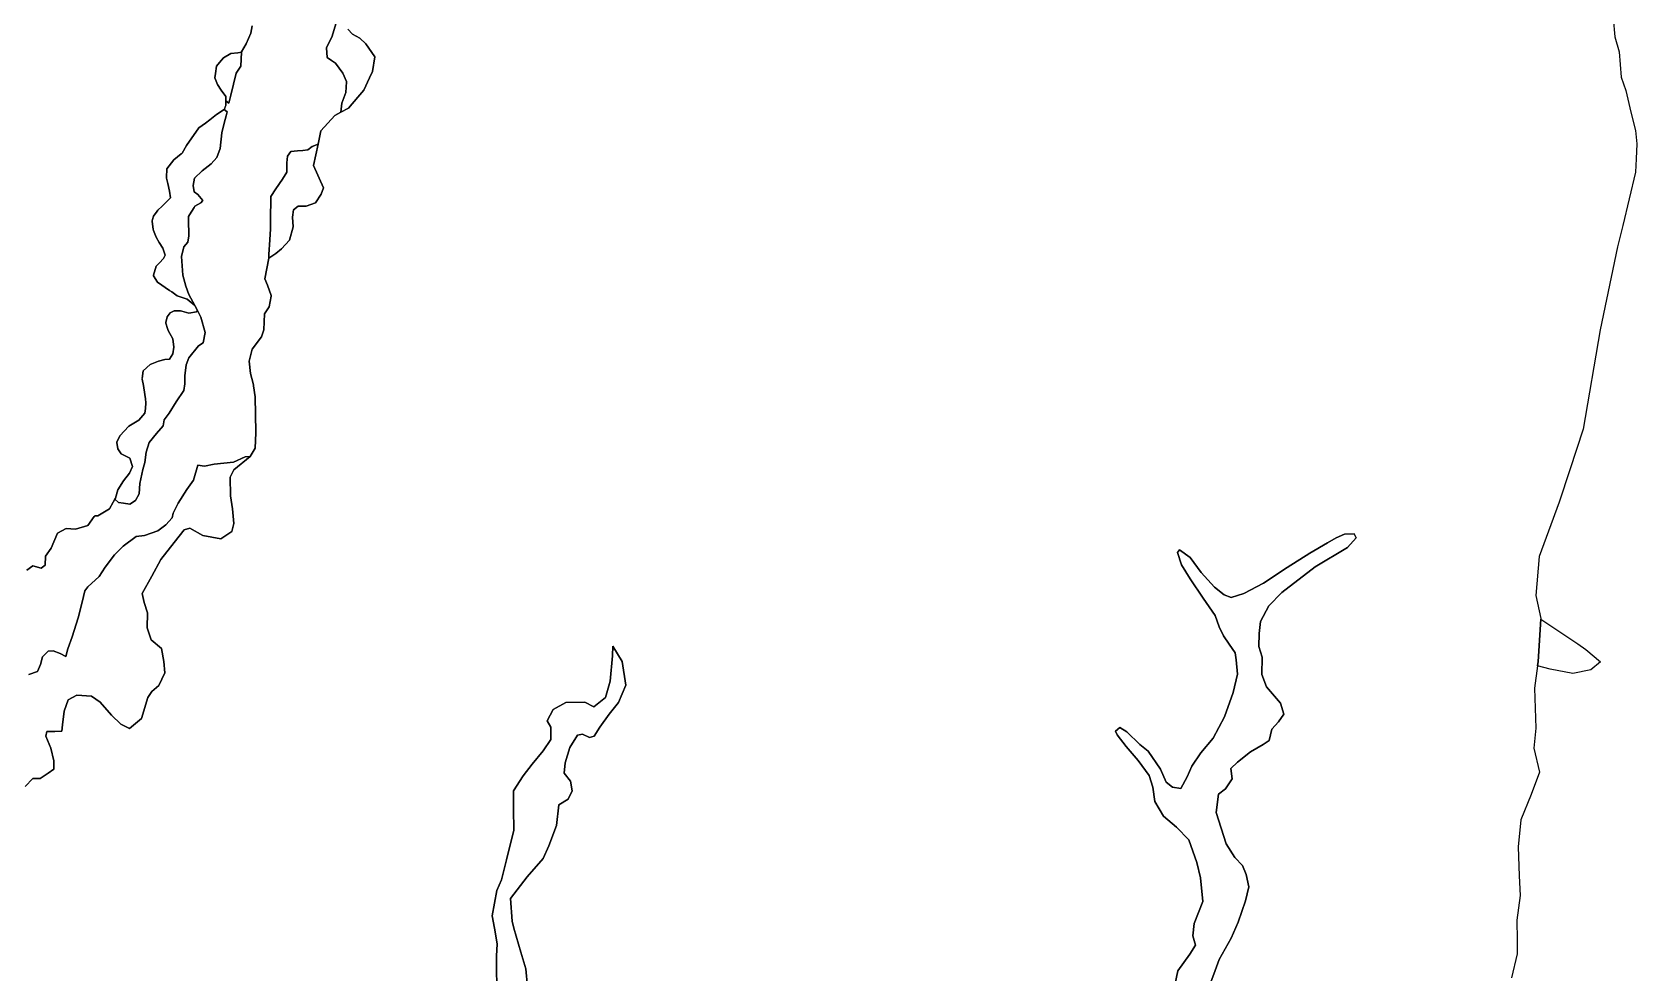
# Model space of a CAD drawing. Header units: inches. Extents: x 288635 to 1232953, y 676945 to 1655780.
# Drawn here: x 440491 to 477258, y 1399576 to 1421128 of the extents above; entities that cross this region are included whole.
import ezdxf

# ---------------------------------------------------------------- set-up
doc = ezdxf.new("R2010")
doc.units = ezdxf.units.IN
doc.header["$MEASUREMENT"] = 0

msp = doc.modelspace()

# ---------------------------------------------------------------- linework, layer by layer
at = {"color": 1}
for points in [[(476714.4154, 1421450.554), (476749.9755, 1421018.7532), (476848.8245, 1420675.9372), (476895.0136, 1420098.5732), (477006.9389, 1419788.6262), (477115.7362, 1419291.5497), (477227.4964, 1418869.9089), (477257.9765, 1418570.1883), (477237.6564, 1418224.7476), (477229.1377, 1417918.3208), (476934.2638, 1416699.5088), (476815.6384, 1416209.1904), (476418.7627, 1414304.1866), (476030.2149, 1412032.6766), (475718.7334, 1411102.5733), (475479.9729, 1410360.8918), (475236.1324, 1409695.4105), (475017.692, 1409116.2894), (474945.8969, 1408217.8382), (475058.2522, 1407697.0956), (475057.0671, 1407678.1335), (474996.701, 1406712.2767), (474983.043, 1406612.6053), (474912.7354, 1406099.5242), (474944.6376, 1405183.8343), (474897.5736, 1404722.6063), (475023.0801, 1404171.0921), (474838.3441, 1403662.8944), (474601.0149, 1403080.7569), (474539.4637, 1402465.245), (474557.0497, 1401796.975), (474583.4288, 1401348.5307), (474504.2916, 1400785.777), (474513.0846, 1400328.5397), (474513.0846, 1400011.9907), (474381.1892, 1399466.8231)], [(440330.8411, 1403849.932), (440510.7581, 1404029.849), (440676.2818, 1404029.849), (440856.1988, 1404152.1926), (440985.739, 1404245.7494), (440985.739, 1404432.8631), (440920.9689, 1404720.7304), (440805.822, 1405001.4009), (440827.4121, 1405109.3512), (441014.5258, 1405109.3512), (441172.8528, 1405116.5478), (441187.2461, 1405260.4815), (441223.2295, 1405569.9388), (441316.7864, 1405829.0193), (441518.2934, 1405936.9695), (441849.3408, 1405915.3794), (442050.8478, 1405778.6425), (442309.9284, 1405483.5786), (442525.8288, 1405274.8748), (442720.1392, 1405174.1213), (443000.8097, 1405404.4151), (443144.7434, 1405886.5927), (443231.1035, 1406023.3297), (443396.6272, 1406160.0666), (443533.3641, 1406447.9338), (443511.7741, 1406707.0144), (443454.2006, 1407009.275), (443216.7102, 1407203.5854), (443130.35, 1407477.0592), (443137.5467, 1407822.4999), (443058.3832, 1408059.9904), (443015.2031, 1408268.6941), (443231.1035, 1408664.5116), (443439.8073, 1409045.9357), (443749.2646, 1409434.5565), (443972.3617, 1409722.4237), (444101.9019, 1409765.6038), (444404.1625, 1409592.8835), (444814.3734, 1409520.9167), (445066.2572, 1409686.4403), (445116.634, 1409873.554), (445080.6506, 1410204.6014), (445037.4705, 1410506.862), (445030.2738, 1410931.4661), (445116.634, 1411096.9898), (445484.5914, 1411408.5998), (445601.8672, 1411596.241), (445617.5039, 1411948.0683), (445617.3223, 1411957.4641), (445617.5039, 1411961.5492), (445601.8672, 1412770.7519), (445562.5207, 1413021.0105), (445562.9438, 1413041.3203), (445554.0378, 1413074.9656), (445492.9156, 1413305.8712), (445467.515, 1413593.1586), (445535.1377, 1413862.1123), (445743.8415, 1414149.9795), (445801.4149, 1414308.3065), (445815.8083, 1414675.3373), (445923.7585, 1414833.6642), (445966.9386, 1415078.3514), (445965.3567, 1415082.8681), (445966.9386, 1415091.8323), (445883.9792, 1415328.6976), (445823.9487, 1415476.4651), (445914.3199, 1415948.8955), (446076.5029, 1416058.6074), (446203.2471, 1416161.4241), (446389.3009, 1416359.1063), (446475.6611, 1416668.5636), (446460.3022, 1416885.99), (446481.8969, 1417058.748), (446585.5517, 1417140.8081), (446766.9477, 1417140.8081), (446987.2141, 1417214.2303), (447112.4637, 1417412.902), (447164.2911, 1417559.7463), (446940.1034, 1418069.1244), (447045.2578, 1418563.8224), (447108.969, 1418863.5513), (447425.623, 1419216.1887), (447565.7978, 1419292.6477), (447742.2769, 1419388.909), (447955.5411, 1419636.9918), (448094.9143, 1419799.1198), (448222.7019, 1420078.3594), (448289.2247, 1420223.724), (448339.6014, 1420561.968), (448139.253, 1420861.1035), (448002.8129, 1420989.5177), (447834.2694, 1421077.8024), (447723.3825, 1421198.3316)], [(445535.7199, 1421268.1468), (445500.1598, 1421100.5064), (445398.5596, 1420856.6659), (445286.7994, 1420678.8656), (445286.1736, 1420665.3065), (445202.1579, 1420654.8045), (445042.9589, 1420634.9046), (444875.3185, 1420538.3844), (444783.8784, 1420431.7042), (444712.7582, 1420350.424), (444692.4382, 1420177.7037), (444677.1981, 1420081.1835), (444738.1583, 1419923.7032), (444823.212, 1419799.5707), (444926.1186, 1419649.3826), (444927.7606, 1419543.0415), (444929.2711, 1419445.2217), (444917.6546, 1419416.6273), (444906.3904, 1419388.9), (444893.0072, 1419355.9569), (444717.8382, 1419241.2227), (444565.4379, 1419114.2224), (444462.8879, 1419042.4374), (444311.4374, 1418936.4221), (444026.9568, 1418530.0213), (443928.3693, 1418352.5637), (443924.9021, 1418346.7969), (443910.0307, 1418335.5429), (443737.3963, 1418204.9006), (443574.8359, 1417996.6202), (443569.7559, 1417793.4198), (443570.0606, 1417792.125), (443569.7559, 1417779.9389), (443597.6904, 1417661.2175), (443639.5637, 1417483.2559), (443659.6354, 1417329.6056), (443546.5541, 1417218.5082), (443470.6643, 1417143.9498), (443371.6355, 1417046.6583), (443357.1299, 1417026.0451), (443275.1153, 1416909.498), (443253.1539, 1416832.633), (443244.6353, 1416802.8178), (443245.7875, 1416793.3696), (443244.6353, 1416789.3369), (443266.5041, 1416610.0123), (443270.0353, 1416581.0565), (443330.9955, 1416428.6562), (443404.8415, 1416309.5498), (443488.4758, 1416174.6557), (443536.6709, 1416015.6119), (443498.6358, 1415944.2961), (443407.9462, 1415845.1043), (443336.0755, 1415766.4957), (443270.0353, 1415558.2153), (443272.9157, 1415553.8188), (443270.0353, 1415544.7344), (443366.5555, 1415397.4141), (443640.8761, 1415209.4538), (443690.8869, 1415175.3001), (443818.3815, 1415088.2306), (444043.7138, 1415012.2115), (444222.0221, 1414863.6212), (444281.4582, 1414748.4637), (444254.9202, 1414722.7364), (444084.5761, 1414687.1702), (443919.6072, 1414738.2339), (443894.8766, 1414745.4137), (443794.7915, 1414742.0775), (443742.4763, 1414740.3337), (443656.1161, 1414699.6936), (443584.996, 1414603.1734), (443554.5159, 1414476.1732), (443556.3734, 1414470.4318), (443554.5159, 1414462.6923), (443595.5378, 1414335.8971), (443610.396, 1414289.9719), (443644.5394, 1414226.8065), (443711.9962, 1414102.0115), (443741.3371, 1413911.2961), (443711.9962, 1413754.8117), (443635.7961, 1413632.8915), (443534.1959, 1413627.8115), (443386.8756, 1413592.2514), (443193.8352, 1413510.9712), (443036.3549, 1413368.731), (443016.0348, 1413190.9306), (443016.9613, 1413185.5568), (443016.0348, 1413177.4497), (443041.4349, 1413030.1294), (443049.9512, 1412982.2251), (443088.7245, 1412726.1683), (443096.7372, 1412635.3565), (443086.0567, 1412507.1905), (443076.9949, 1412398.449), (442934.7547, 1412240.9687), (442711.2342, 1412103.8084), (442600.5062, 1411987.544), (442508.0338, 1411890.448), (442431.8337, 1411738.0477), (442433.6075, 1411728.1144), (442431.8337, 1411724.5668), (442457.2337, 1411582.3265), (442533.4339, 1411470.5663), (442731.5543, 1411363.8861), (442790.0091, 1411178.7792), (442721.3942, 1411026.8463), (442584.234, 1410849.0459), (442457.2337, 1410645.8455), (442398.4758, 1410449.3942), (442385.4325, 1410426.0405), (442346.5842, 1410356.4835), (442264.1933, 1410208.9646), (442000.6764, 1410043.8059), (441927.0068, 1410047.5566), (441915.0575, 1410030.4994), (441770.5187, 1409824.175), (441482.9017, 1409740.2867), (441273.181, 1409758.2628), (441072.5269, 1409651.9461), (440931.6359, 1409302.8692), (440799.8114, 1409123.1086), (440793.8194, 1408919.3799), (440697.9471, 1408847.4757), (440506.2024, 1408901.4039), (440368.386, 1408799.5395)], [(440368.386, 1408799.5395), (440506.2024, 1408901.4039), (440697.9471, 1408847.4757), (440793.8194, 1408919.3799), (440799.8114, 1409123.1086), (440931.6359, 1409302.8692), (441072.5269, 1409651.9461), (441273.181, 1409758.2628), (441482.9017, 1409740.2867), (441770.5187, 1409824.175), (441915.0575, 1410030.4994), (441927.0068, 1410047.5566), (442000.6764, 1410043.8059), (442264.1933, 1410208.9646), (442346.5842, 1410356.4835), (442385.4325, 1410426.0405), (442469.0244, 1410352.9755), (442585.4003, 1410336.3503), (442729.5585, 1410314.9936), (442860.3688, 1410395.0815), (442940.4567, 1410552.5877), (442956.4743, 1410787.5123), (443031.223, 1411110.5335), (443073.9366, 1411268.0398), (443103.3021, 1411505.6339), (443170.0421, 1411727.2105), (443338.2267, 1411932.7695), (443490.3937, 1412111.6325), (443514.4201, 1412242.4427), (443634.552, 1412399.949), (443793.7076, 1412660.3853), (443970.9212, 1412917.8508), (443989.6084, 1413072.6874), (443986.9388, 1413254.2201), (444021.6436, 1413502.4926), (444085.7139, 1413668.0076), (444307.2905, 1413937.6369), (444408.7352, 1414007.0465), (444456.7879, 1414244.6406), (444360.6824, 1414597.0274), (444281.4582, 1414748.4637), (444222.0221, 1414863.6212), (444080.8613, 1415114.3673), (444011.0472, 1415307.9908), (443944.2253, 1415560.752), (443917.5293, 1415985.218), (443969.3571, 1416209.0339), (444056.3483, 1416318.9176), (444083.0443, 1416460.4063), (444074.1287, 1416832.633), (444072.3659, 1416906.229), (444094.6764, 1416941.5201), (444202.9622, 1417112.8085), (444219.1938, 1417138.4839), (444355.3432, 1417213.2327), (444400.7264, 1417266.6246), (444288.6033, 1417410.7829), (444203.1762, 1417469.514), (444179.1498, 1417616.3418), (444211.185, 1417784.5265), (444384.7088, 1417947.3719), (444590.2678, 1418110.2173), (444721.078, 1418257.0452), (444798.4964, 1418459.9345), (444837.0063, 1418819.5402), (444895.3798, 1419042.4374), (444939.985, 1419212.761), (444957.7601, 1419302.0318), (444893.0072, 1419355.9569), (444906.3904, 1419388.9), (444917.6546, 1419416.6273), (444929.2711, 1419445.2217), (444927.7606, 1419543.0415), (444927.9714, 1419542.8709), (444927.7606, 1419556.5224), (444997.2388, 1419500.3032), (445042.1952, 1419683.2836), (445165.9737, 1420187.0838), (445271.5593, 1420348.6649), (445286.1736, 1420665.3065), (445286.7994, 1420678.8656), (445398.5596, 1420856.6659), (445500.1598, 1421100.5064), (445535.7199, 1421268.1468)], [(447447.213, 1421317.6195), (447368.0495, 1421036.949), (447232.4427, 1420765.7353), (447254.7536, 1420544.2107), (447353.581, 1420475.4612), (447439.1726, 1420415.9192), (447607.5551, 1420183.391), (447691.9002, 1419999.7144), (447691.1973, 1419987.7643), (447691.9002, 1419986.2335), (447677.5068, 1419741.5464), (447583.9499, 1419496.8592), (447565.7978, 1419292.6477), (447425.623, 1419216.1887), (447108.969, 1418863.5513), (447045.2578, 1418563.8224), (446909.473, 1418505.5965), (446810.1372, 1418427.8554), (446693.5255, 1418414.8985), (446568.2759, 1418410.5796), (446417.1127, 1418388.9848), (446339.3715, 1418285.33), (446326.4147, 1418134.1667), (446326.4147, 1417936.0191), (446326.4147, 1417922.5382), (446231.3978, 1417758.418), (446071.5966, 1417533.8326), (445959.3039, 1417361.0746), (445954.9849, 1416805.7199), (445954.9849, 1416623.0581), (445937.7091, 1416372.5589), (445918.1355, 1416029.2924), (445914.3199, 1415948.8955), (445823.9487, 1415476.4651), (445883.9792, 1415328.6976), (445966.9386, 1415091.8323), (445965.3567, 1415082.8681), (445966.9386, 1415078.3514), (445923.7585, 1414833.6642), (445815.8083, 1414675.3373), (445801.4149, 1414308.3065), (445743.8415, 1414149.9795), (445535.1377, 1413862.1123), (445467.515, 1413593.1586), (445492.9156, 1413305.8712), (445554.0378, 1413074.9656), (445562.9438, 1413041.3203), (445562.5207, 1413021.0105), (445601.8672, 1412770.7519), (445617.5039, 1411961.5492), (445617.3223, 1411957.4641), (445617.5039, 1411948.0683), (445601.8672, 1411596.241), (445484.5914, 1411408.5998), (445371.8225, 1411398.2059), (445105.3998, 1411275.6873), (444663.6611, 1411232.6862), (444444.7464, 1411181.8667), (444284.4695, 1411209.231), (444190.6489, 1410861.313), (444034.2812, 1410646.3074), (443834.9124, 1410337.4812), (443721.5458, 1410106.8389), (443698.0907, 1409997.3815), (443557.3598, 1409837.1047), (443373.6278, 1409700.2829), (443068.7108, 1409598.644), (442873.2512, 1409571.2796), (442580.0618, 1409352.3649), (442376.7838, 1409156.9053), (442165.6875, 1408867.6251), (442024.9565, 1408656.5287), (441770.8591, 1408418.068), (441696.5844, 1408332.0658), (441641.8557, 1408066.2407), (441544.1259, 1407710.5043), (441411.2134, 1407276.5839), (441313.4836, 1407002.9405), (441266.5733, 1406827.0269), (441133.6608, 1406893.4831), (440977.2931, 1406956.0302), (440856.1082, 1406948.2118), (440731.014, 1406819.2085), (440680.1945, 1406639.3857), (440613.7383, 1406479.1088), (440414.3695, 1406412.6525)], [(447723.3825, 1421198.3316), (447834.2694, 1421077.8024), (448002.8129, 1420989.5177), (448139.253, 1420861.1035), (448339.6014, 1420561.968), (448289.2247, 1420223.724), (448222.7019, 1420078.3594), (448094.9143, 1419799.1198), (447955.5411, 1419636.9918), (447742.2769, 1419388.909), (447565.7978, 1419292.6477), (447583.9499, 1419496.8592), (447677.5068, 1419741.5464), (447691.9002, 1419986.2335), (447691.1973, 1419987.7643), (447691.9002, 1419999.7144), (447607.5551, 1420183.391), (447439.1726, 1420415.9192), (447353.581, 1420475.4612), (447254.7536, 1420544.2107), (447232.4427, 1420765.7353), (447368.0495, 1421036.949), (447447.213, 1421317.6195)], [(440414.3695, 1406412.6525), (440613.7383, 1406479.1088), (440680.1945, 1406639.3857), (440731.014, 1406819.2085), (440856.1082, 1406948.2118), (440977.2931, 1406956.0302), (441133.6608, 1406893.4831), (441266.5733, 1406827.0269), (441313.4836, 1407002.9405), (441411.2134, 1407276.5839), (441544.1259, 1407710.5043), (441641.8557, 1408066.2407), (441696.5844, 1408332.0658), (441770.8591, 1408418.068), (442024.9565, 1408656.5287), (442165.6875, 1408867.6251), (442376.7838, 1409156.9053), (442580.0618, 1409352.3649), (442873.2512, 1409571.2796), (443068.7108, 1409598.644), (443373.6278, 1409700.2829), (443557.3598, 1409837.1047), (443698.0907, 1409997.3815), (443721.5458, 1410106.8389), (443834.9124, 1410337.4812), (444034.2812, 1410646.3074), (444190.6489, 1410861.313), (444284.4695, 1411209.231), (444444.7464, 1411181.8667), (444663.6611, 1411232.6862), (445105.3998, 1411275.6873), (445371.8225, 1411398.2059), (445484.5914, 1411408.5998), (445484.5914, 1411408.5998), (445116.634, 1411096.9898), (445030.2738, 1410931.4661), (445037.4705, 1410506.862), (445080.6506, 1410204.6014), (445116.634, 1409873.554), (445066.2572, 1409686.4403), (444814.3734, 1409520.9167), (444404.1625, 1409592.8835), (444101.9019, 1409765.6038), (443972.3617, 1409722.4237), (443749.2646, 1409434.5565), (443439.8073, 1409045.9357), (443231.1035, 1408664.5116), (443015.2031, 1408268.6941), (443058.3832, 1408059.9904), (443137.5467, 1407822.4999), (443130.35, 1407477.0592), (443216.7102, 1407203.5854), (443454.2006, 1407009.275), (443511.7741, 1406707.0144), (443533.3641, 1406447.9338), (443396.6272, 1406160.0666), (443231.1035, 1406023.3297), (443144.7434, 1405886.5927), (443000.8097, 1405404.4151), (442720.1392, 1405174.1213), (442525.8288, 1405274.8748), (442309.9284, 1405483.5786), (442050.8478, 1405778.6425), (441849.3408, 1405915.3794), (441518.2934, 1405936.9695), (441316.7864, 1405829.0193), (441223.2295, 1405569.9388), (441187.2461, 1405260.4815), (441172.8528, 1405116.5478), (441014.5258, 1405109.3512), (440827.4121, 1405109.3512), (440805.822, 1405001.4009), (440920.9689, 1404720.7304), (440985.739, 1404432.8631), (440985.739, 1404245.7494), (440856.1988, 1404152.1926), (440676.2818, 1404029.849), (440510.7581, 1404029.849), (440330.8411, 1403849.932)], [(467498.8359, 1399366.5601), (467594.0861, 1399632.4669), (467685.3675, 1399886.4674), (467959.2118, 1400370.6559), (468121.9309, 1400739.7504), (468292.5875, 1401223.9389), (468367.9939, 1401549.377), (468308.4625, 1401831.1588), (468221.1499, 1402037.5342), (468045.1372, 1402222.421), (467848.0653, 1402532.1054), (467619.3082, 1403246.9715), (467672.1415, 1403668.755), (467830.8918, 1403789.4053), (467983.2921, 1404024.3557), (467957.8921, 1404259.3062), (468110.2924, 1404405.3565), (468402.393, 1404640.307), (468694.4936, 1404805.4073), (468834.1938, 1404900.6575), (468891.3439, 1405161.008), (469050.0943, 1405326.1083), (469170.7445, 1405503.9087), (469094.5444, 1405757.9092), (468770.6937, 1406126.2099), (468662.7435, 1406411.9605), (468675.4435, 1406805.6613), (468599.2434, 1407053.3118), (468605.5934, 1407351.7624), (468637.3434, 1407624.8129), (468827.8438, 1407986.7637), (469119.9444, 1408291.5643), (469888.2959, 1408875.7654), (470624.8974, 1409320.2663), (470828.0978, 1409542.5168), (470777.2977, 1409631.417), (470561.3973, 1409625.0669), (470364.5469, 1409542.5168), (470167.6965, 1409428.2165), (469767.6457, 1409193.2661), (469246.9447, 1408863.0654), (468700.8436, 1408501.1147), (468256.3427, 1408266.1642), (467964.2421, 1408177.264), (467799.1418, 1408234.4142), (467583.2413, 1408412.2145), (467278.4407, 1408748.7652), (467024.4402, 1409091.6659), (466776.7897, 1409269.4662), (466732.3396, 1409205.9661), (466821.2398, 1408920.2155), (467024.4402, 1408602.7149), (467322.8908, 1408158.214), (467595.9414, 1407764.5132), (467691.1915, 1407504.1627), (467786.4417, 1407300.9623), (467919.792, 1407110.4619), (468053.1423, 1406907.2615), (468078.5423, 1406748.5112), (468110.2924, 1406418.3105), (468008.6922, 1405999.2097), (467811.8418, 1405440.4086), (467551.4913, 1404951.4576), (467265.7407, 1404614.9069), (467062.5403, 1404310.1063), (466954.5901, 1404068.8058), (466808.5398, 1403802.1053), (466618.0394, 1403833.8554), (466471.9891, 1403948.1556), (466344.9889, 1404240.2562), (466059.2383, 1404653.007), (465868.7379, 1404811.7573), (465570.2873, 1405097.5079), (465411.537, 1405199.1081), (465309.9368, 1405116.5579), (465354.3869, 1405027.6577), (465557.5873, 1404760.9572), (465830.6378, 1404443.4566), (466084.6383, 1404100.5559), (466168.776, 1403833.8554), (466216.4011, 1403500.4797), (466414.839, 1403167.104), (466708.5271, 1402913.1035), (466994.2777, 1402627.3529), (467173.5075, 1402107.5581), (467259.4973, 1401756.9845), (467312.4141, 1401214.5876), (467113.9762, 1400705.2636), (467087.5178, 1400427.4506), (467147.0492, 1400209.1689), (467014.7572, 1400004.1164), (466743.5588, 1399627.0844), (466677.4128, 1399336.0422)], [(466677.4128, 1399336.0422), (466743.5588, 1399627.0844), (467014.7572, 1400004.1164), (467147.0492, 1400209.1689), (467087.5178, 1400427.4506), (467113.9762, 1400705.2636), (467312.4141, 1401214.5876), (467259.4973, 1401756.9845), (467173.5075, 1402107.5581), (466994.2777, 1402627.3529), (466708.5271, 1402913.1035), (466414.839, 1403167.104), (466216.4011, 1403500.4797), (466168.776, 1403833.8554), (466084.6383, 1404100.5559), (465830.6378, 1404443.4566), (465557.5873, 1404760.9572), (465354.3869, 1405027.6577), (465309.9368, 1405116.5579), (465411.537, 1405199.1081), (465570.2873, 1405097.5079), (465868.7379, 1404811.7573), (466059.2383, 1404653.007), (466344.9889, 1404240.2562), (466471.9891, 1403948.1556), (466618.0394, 1403833.8554), (466808.5398, 1403802.1053), (466954.5901, 1404068.8058), (467062.5403, 1404310.1063), (467265.7407, 1404614.9069), (467551.4913, 1404951.4576), (467811.8418, 1405440.4086), (468008.6922, 1405999.2097), (468110.2924, 1406418.3105), (468078.5423, 1406748.5112), (468053.1423, 1406907.2615), (467919.792, 1407110.4619), (467786.4417, 1407300.9623), (467691.1915, 1407504.1627), (467595.9414, 1407764.5132), (467322.8908, 1408158.214), (467024.4402, 1408602.7149), (466821.2398, 1408920.2155), (466732.3396, 1409205.9661), (466776.7897, 1409269.4662), (467024.4402, 1409091.6659), (467278.4407, 1408748.7652), (467583.2413, 1408412.2145), (467799.1418, 1408234.4142), (467964.2421, 1408177.264), (468256.3427, 1408266.1642), (468700.8436, 1408501.1147), (469246.9447, 1408863.0654), (469767.6457, 1409193.2661), (470167.6965, 1409428.2165), (470364.5469, 1409542.5168), (470561.3973, 1409625.0669), (470777.2977, 1409631.417), (470828.0978, 1409542.5168), (470624.8974, 1409320.2663), (469888.2959, 1408875.7654), (469119.9444, 1408291.5643), (469119.9444, 1408291.5643), (468827.8438, 1407986.7637), (468637.3434, 1407624.8129), (468605.5934, 1407351.7624), (468599.2434, 1407053.3118), (468675.4435, 1406805.6613), (468662.7435, 1406411.9605), (468770.6937, 1406126.2099), (469094.5444, 1405757.9092), (469170.7445, 1405503.9087), (469050.0943, 1405326.1083), (468891.3439, 1405161.008), (468834.1938, 1404900.6575), (468694.4936, 1404805.4073), (468402.393, 1404640.307), (468110.2924, 1404405.3565), (467957.8921, 1404259.3062), (467983.2921, 1404024.3557), (467830.8918, 1403789.4053), (467672.1415, 1403668.755), (467619.3082, 1403246.9715), (467848.0653, 1402532.1054), (468045.1372, 1402222.421), (468221.1499, 1402037.5342), (468308.4625, 1401831.1588), (468367.9939, 1401549.377), (468292.5875, 1401223.9389), (468121.9309, 1400739.7504), (467959.2118, 1400370.6559), (467685.3675, 1399886.4674), (467594.0861, 1399632.4669), (467498.8359, 1399366.5601)], [(451840.2182, 1399253.6679), (451806.7048, 1399672.586), (451689.4077, 1400052.4051), (451529.8538, 1400601.5972), (451489.4877, 1400763.0618), (451449.8002, 1401279.0004), (451829.6374, 1401775.7106), (452203.0486, 1402196.111), (452331.4032, 1402484.9087), (452502.5426, 1402955.5421), (452556.0237, 1403426.1755), (452769.9479, 1403554.5301), (452866.2139, 1403747.0619), (452823.429, 1403971.6824), (452684.3782, 1404153.518), (452705.7707, 1404388.8347), (452812.7328, 1404741.8097), (452983.8722, 1405019.9113), (453101.5305, 1405041.3037), (453261.9737, 1404966.4302), (453368.9359, 1404998.5189), (453497.2904, 1405201.7469), (453711.2147, 1405501.2409), (453925.139, 1405768.6462), (454096.2784, 1406164.4061), (454010.7087, 1406709.913), (453796.7844, 1407062.888), (453786.0882, 1406838.2675), (453732.6071, 1406260.672), (453625.645, 1405886.3046), (453358.2397, 1405672.3803), (453155.0116, 1405779.3424), (452716.4669, 1405768.6462), (452427.6691, 1405608.203), (452288.6183, 1405351.4939), (452374.188, 1405201.7469), (452374.188, 1404923.6454), (452203.0486, 1404666.9362), (451946.3395, 1404356.7461), (451743.1115, 1404089.3407), (451518.491, 1403747.0619), (451518.491, 1403340.6058), (451529.1872, 1402837.8838), (451411.5288, 1402388.6428), (451358.0478, 1402164.0223), (451243.5529, 1401705.6603), (451140.548, 1401462.863), (451034.6553, 1400886.8422), (451084.2364, 1400603.5213), (451147.9836, 1400242.2871), (451130.9557, 1399960.6196), (451127.4568, 1399834.6619), (451142.0214, 1399102.8574)], [(451142.0214, 1399102.8574), (451127.4568, 1399834.6619), (451130.9557, 1399960.6196), (451147.9836, 1400242.2871), (451084.2364, 1400603.5213), (451034.6553, 1400886.8422), (451140.548, 1401462.863), (451243.5529, 1401705.6603), (451358.0478, 1402164.0223), (451411.5288, 1402388.6428), (451529.1872, 1402837.8838), (451518.491, 1403340.6058), (451518.491, 1403747.0619), (451743.1115, 1404089.3407), (451946.3395, 1404356.7461), (452203.0486, 1404666.9362), (452374.188, 1404923.6454), (452374.188, 1405201.7469), (452288.6183, 1405351.4939), (452427.6691, 1405608.203), (452716.4669, 1405768.6462), (453155.0116, 1405779.3424), (453358.2397, 1405672.3803), (453625.645, 1405886.3046), (453732.6071, 1406260.672), (453786.0882, 1406838.2675), (453796.7844, 1407062.888), (454010.7087, 1406709.913), (454096.2784, 1406164.4061), (453925.139, 1405768.6462), (453925.139, 1405768.6462), (453711.2147, 1405501.2409), (453497.2904, 1405201.7469), (453368.9359, 1404998.5189), (453261.9737, 1404966.4302), (453101.5305, 1405041.3037), (452983.8722, 1405019.9113), (452812.7328, 1404741.8097), (452705.7707, 1404388.8347), (452684.3782, 1404153.518), (452823.429, 1403971.6824), (452866.2139, 1403747.0619), (452769.9479, 1403554.5301), (452556.0237, 1403426.1755), (452502.5426, 1402955.5421), (452331.4032, 1402484.9087), (452203.0486, 1402196.111), (451829.6374, 1401775.7106), (451449.8002, 1401279.0004), (451489.4877, 1400763.0618), (451529.8538, 1400601.5972), (451689.4077, 1400052.4051), (451806.7048, 1399672.586), (451840.2182, 1399253.6679)]]:
    msp.add_lwpolyline(points, dxfattribs=at)
for points in [[(445042.1952, 1419683.2836), (444997.2388, 1419500.3032), (444927.7606, 1419556.5224), (444927.9714, 1419542.8709), (444927.7606, 1419543.0415), (444926.1186, 1419649.3826), (444823.212, 1419799.5707), (444738.1583, 1419923.7032), (444677.1981, 1420081.1835), (444692.4382, 1420177.7037), (444712.7582, 1420350.424), (444783.8784, 1420431.7042), (444875.3185, 1420538.3844), (445042.9589, 1420634.9046), (445202.1579, 1420654.8045), (445286.1736, 1420665.3065), (445271.5593, 1420348.6649), (445165.9737, 1420187.0838), (445042.1952, 1419683.2836)], [(444080.8613, 1415114.3673), (444222.0221, 1414863.6212), (444043.7138, 1415012.2115), (443818.3815, 1415088.2306), (443690.8869, 1415175.3001), (443640.8761, 1415209.4538), (443366.5555, 1415397.4141), (443270.0353, 1415544.7344), (443272.9157, 1415553.8188), (443270.0353, 1415558.2153), (443336.0755, 1415766.4957), (443407.9462, 1415845.1043), (443498.6358, 1415944.2961), (443536.6709, 1416015.6119), (443488.4758, 1416174.6557), (443404.8415, 1416309.5498), (443330.9955, 1416428.6562), (443270.0353, 1416581.0565), (443266.5041, 1416610.0123), (443244.6353, 1416789.3369), (443245.7875, 1416793.3696), (443244.6353, 1416802.8178), (443253.1539, 1416832.633), (443275.1153, 1416909.498), (443357.1299, 1417026.0451), (443371.6355, 1417046.6583), (443470.6643, 1417143.9498), (443546.5541, 1417218.5082), (443659.6354, 1417329.6056), (443639.5637, 1417483.2559), (443597.6904, 1417661.2175), (443569.7559, 1417779.9389), (443570.0606, 1417792.125), (443569.7559, 1417793.4198), (443574.8359, 1417996.6202), (443737.3963, 1418204.9006), (443910.0307, 1418335.5429), (443924.9021, 1418346.7969), (443928.3693, 1418352.5637), (444026.9568, 1418530.0213), (444311.4374, 1418936.4221), (444462.8879, 1419042.4374), (444565.4379, 1419114.2224), (444717.8382, 1419241.2227), (444893.0072, 1419355.9569), (444957.7601, 1419302.0318), (444939.985, 1419212.761), (444895.3798, 1419042.4374), (444837.0063, 1418819.5402), (444798.4964, 1418459.9345), (444721.078, 1418257.0452), (444590.2678, 1418110.2173), (444384.7088, 1417947.3719), (444211.185, 1417784.5265), (444179.1498, 1417616.3418), (444203.1762, 1417469.514), (444288.6033, 1417410.7829), (444400.7264, 1417266.6246), (444355.3432, 1417213.2327), (444219.1938, 1417138.4839), (444202.9622, 1417112.8085), (444094.6764, 1416941.5201), (444072.3659, 1416906.229), (444074.1287, 1416832.633), (444083.0443, 1416460.4063), (444056.3483, 1416318.9176), (443969.3571, 1416209.0339), (443917.5293, 1415985.218), (443944.2253, 1415560.752), (444011.0472, 1415307.9908), (444080.8613, 1415114.3673)], [(446076.5029, 1416058.6074), (445914.3199, 1415948.8955), (445918.1355, 1416029.2924), (445937.7091, 1416372.5589), (445954.9849, 1416623.0581), (445954.9849, 1416805.7199), (445959.3039, 1417361.0746), (446071.5966, 1417533.8326), (446231.3978, 1417758.418), (446326.4147, 1417922.5382), (446326.4147, 1417936.0191), (446326.4147, 1418134.1667), (446339.3715, 1418285.33), (446417.1127, 1418388.9848), (446568.2759, 1418410.5796), (446693.5255, 1418414.8985), (446810.1372, 1418427.8554), (446909.473, 1418505.5965), (447045.2578, 1418563.8224), (446940.1034, 1418069.1244), (447164.2911, 1417559.7463), (447112.4637, 1417412.902), (446987.2141, 1417214.2303), (446766.9477, 1417140.8081), (446585.5517, 1417140.8081), (446481.8969, 1417058.748), (446460.3022, 1416885.99), (446475.6611, 1416668.5636), (446389.3009, 1416359.1063), (446203.2471, 1416161.4241), (446076.5029, 1416058.6074)], [(444281.4582, 1414748.4637), (444360.6824, 1414597.0274), (444456.7879, 1414244.6406), (444408.7352, 1414007.0465), (444307.2905, 1413937.6369), (444085.7139, 1413668.0076), (444021.6436, 1413502.4926), (443986.9388, 1413254.2201), (443989.6084, 1413072.6874), (443970.9212, 1412917.8508), (443793.7076, 1412660.3853), (443634.552, 1412399.949), (443514.4201, 1412242.4427), (443490.3937, 1412111.6325), (443338.2267, 1411932.7695), (443170.0421, 1411727.2105), (443103.3021, 1411505.6339), (443073.9366, 1411268.0398), (443031.223, 1411110.5335), (442956.4743, 1410787.5123), (442940.4567, 1410552.5877), (442860.3688, 1410395.0815), (442729.5585, 1410314.9936), (442585.4003, 1410336.3503), (442469.0244, 1410352.9755), (442385.4325, 1410426.0405), (442398.4758, 1410449.3942), (442457.2337, 1410645.8455), (442584.234, 1410849.0459), (442721.3942, 1411026.8463), (442790.0091, 1411178.7792), (442731.5543, 1411363.8861), (442533.4339, 1411470.5663), (442457.2337, 1411582.3265), (442431.8337, 1411724.5668), (442433.6075, 1411728.1144), (442431.8337, 1411738.0477), (442508.0338, 1411890.448), (442600.5062, 1411987.544), (442711.2342, 1412103.8084), (442934.7547, 1412240.9687), (443076.9949, 1412398.449), (443086.0567, 1412507.1905), (443096.7372, 1412635.3565), (443088.7245, 1412726.1683), (443049.9512, 1412982.2251), (443041.4349, 1413030.1294), (443016.0348, 1413177.4497), (443016.9613, 1413185.5568), (443016.0348, 1413190.9306), (443036.3549, 1413368.731), (443193.8352, 1413510.9712), (443386.8756, 1413592.2514), (443534.1959, 1413627.8115), (443635.7961, 1413632.8915), (443711.9962, 1413754.8117), (443741.3371, 1413911.2961), (443711.9962, 1414102.0115), (443644.5394, 1414226.8065), (443610.396, 1414289.9719), (443595.5378, 1414335.8971), (443554.5159, 1414462.6923), (443556.3734, 1414470.4318), (443554.5159, 1414476.1732), (443584.996, 1414603.1734), (443656.1161, 1414699.6936), (443742.4763, 1414740.3337), (443794.7915, 1414742.0775), (443894.8766, 1414745.4137), (443919.6072, 1414738.2339), (444084.5761, 1414687.1702), (444254.9202, 1414722.7364), (444281.4582, 1414748.4637)], [(476201.3456, 1406518.8301), (475788.5322, 1406438.0162), (475269.2849, 1406536.4161), (474983.043, 1406612.6053), (474996.701, 1406712.2767), (475057.0671, 1407678.1335), (475907.595, 1407112.705), (476087.0363, 1406984.8605), (476421.1713, 1406703.4836), (476201.3456, 1406518.8301)]]:
    msp.add_lwpolyline(points, close=True, dxfattribs=at)

doc.saveas('drawing.dxf')
